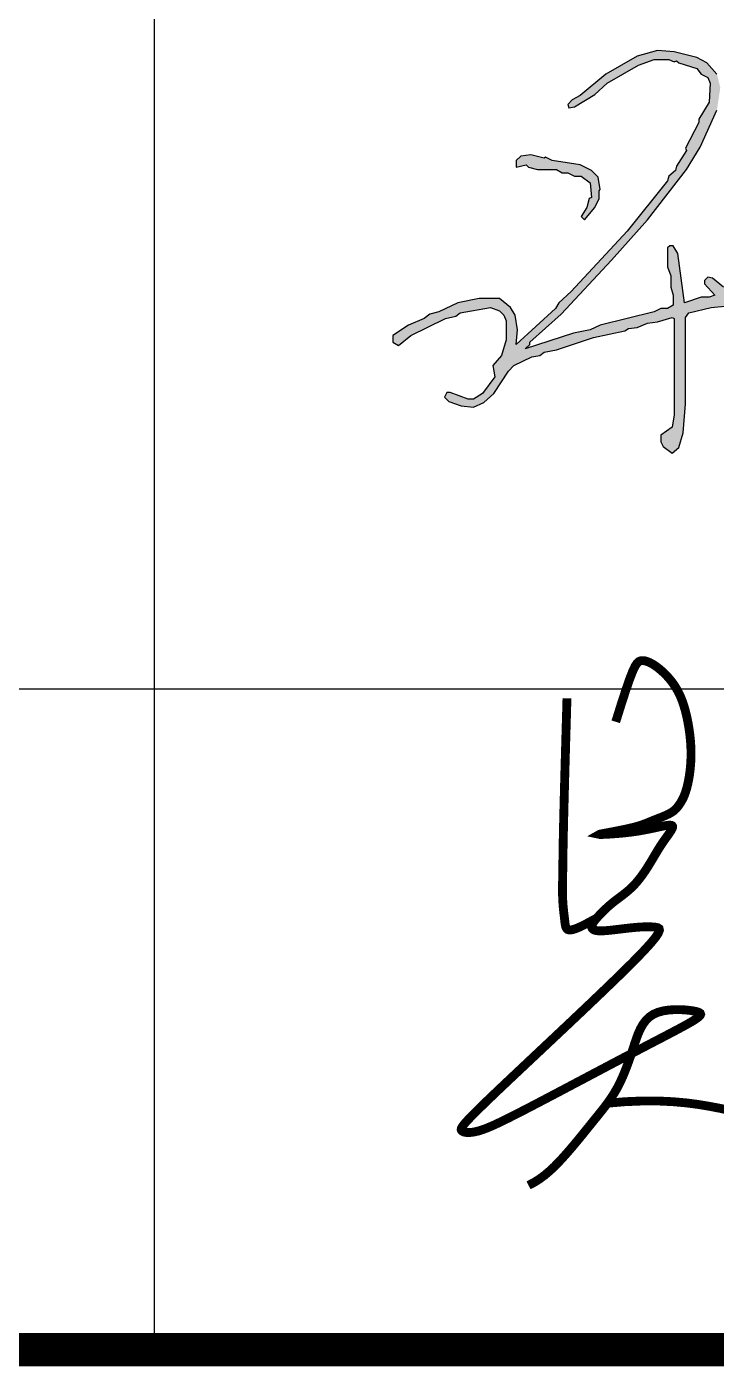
# Model space of a CAD drawing. Extents: x 185245 to 2166646, y -19957 to 815000.
# Drawn here: x 2047272 to 2048830, y 573139 to 576168 of the extents above; entities that cross this region are included whole.
import ezdxf

# ---------------------------------------------------------------- set-up
doc = ezdxf.new("R2010")
doc.units = 0
doc.header["$LTSCALE"] = 1000
doc.header["$MEASUREMENT"] = 0
doc.layers.add('0-签名', color=2, linetype='Continuous')
doc.layers.add('图框', color=4, linetype='Continuous')

msp = doc.modelspace()

# ---------------------------------------------------------------- hatches: boundary and pattern name
at = {"linetype": 'Continuous'}
h = msp.add_hatch(color=4, dxfattribs=at)
h.dxf.hatch_style = 1
h.paths.add_polyline_path([(2048565.852380671, 575797.064357104), (2048568.38738067, 575799.5993571039), (2048563.317380671, 575827.4843571044), (2048548.10738067, 575842.6943571039), (2048522.75738067, 575855.3693571042), (2048459.38238067, 575865.5093571038), (2048444.17238067, 575873.1143571036), (2048441.63738067, 575870.5793571044), (2048411.217380671, 575878.1843571041), (2048388.402380669, 575875.6493571035), (2048378.26238067, 575865.5093571038), (2048378.26238067, 575850.2993571043), (2048401.077380671, 575855.3693571042), (2048406.14738067, 575850.2993571043), (2048426.42738067, 575845.2293571045), (2048469.52238067, 575845.2293571045), (2048482.197380671, 575837.6243571041), (2048494.87238067, 575837.6243571041), (2048510.082380671, 575830.0193571043), (2048525.292380671, 575830.0193571043), (2048545.572380671, 575814.8093571041), (2048548.10738067, 575781.8543571045), (2048543.037380671, 575779.3193571039), (2048537.967380671, 575759.0393571039), (2048525.292380671, 575738.7593571038), (2048532.89738067, 575731.1543571041), (2048555.712380671, 575759.0393571039), (2048565.852380671, 575779.3193571039)], flags=17)
h.paths.add_polyline_path([(2048862.447380671, 575548.6343571038), (2048864.98238067, 575551.1693571045), (2048847.23738067, 575579.0543571042), (2048821.88738067, 575599.3343571043), (2048811.74738067, 575601.8693571042), (2048804.14238067, 575594.2643571037), (2048804.14238067, 575586.659357104), (2048826.957380671, 575561.3093571041), (2048814.282380669, 575556.2393571036), (2048796.537380671, 575556.2393571036), (2048758.51238067, 575543.564357104), (2048743.30238067, 575655.1043571045), (2048733.162380671, 575672.8493571039), (2048725.55738067, 575672.8493571039), (2048720.48738067, 575667.7793571041), (2048720.48738067, 575624.6843571041), (2048728.092380671, 575604.4043571041), (2048728.092380671, 575579.0543571042), (2048733.162380671, 575561.3093571041), (2048733.162380671, 575538.4943571042), (2048720.48738067, 575530.8893571037), (2048705.277380669, 575530.8893571037), (2048690.067380671, 575523.284357104), (2048568.38738067, 575492.8643571036), (2048545.572380671, 575482.7243571039), (2048507.54738067, 575475.1193571042), (2048398.542380671, 575439.629357104), (2048408.68238067, 575449.7693571043), (2048408.68238067, 575454.8393571035), (2048479.662380671, 575518.2143571035), (2048593.73738067, 575639.8943571043), (2048674.85738067, 575731.1543571041), (2048763.582380671, 575845.2293571045), (2048794.00238067, 575895.9293571042), (2048832.027380669, 575979.5843571043), (2048839.63238067, 576030.284357104), (2048832.027380669, 576060.7043571044), (2048809.212380671, 576086.0543571042), (2048786.39738067, 576098.7293571045), (2048735.697380671, 576111.4043571041), (2048697.67238067, 576113.939357104), (2048652.042380671, 576101.2643571037), (2048581.062380672, 576060.7043571044), (2048522.75738067, 576012.5393571039), (2048505.01238067, 576002.3993571035), (2048494.87238067, 575992.2593571038), (2048497.407380669, 575984.6543571041), (2048510.082380671, 575987.189357104), (2048555.712380671, 576015.0743571038), (2048583.597380671, 576040.4243571043), (2048654.577380671, 576080.9843571044), (2048690.067380671, 576093.659357104), (2048723.02238067, 576093.659357104), (2048735.697380671, 576088.5893571035), (2048740.76738067, 576091.1243571041), (2048745.837380671, 576086.0543571042), (2048786.39738067, 576073.379357104), (2048796.537380671, 576060.7043571044), (2048811.74738067, 576053.0993571039), (2048816.817380671, 576040.4243571043), (2048814.282380669, 575997.3293571044), (2048791.467380671, 575959.3043571042), (2048791.467380671, 575951.6993571038), (2048761.04738067, 575893.3943571043), (2048763.582380671, 575888.3243571038), (2048740.76738067, 575852.8343571043), (2048738.23238067, 575842.6943571039), (2048723.02238067, 575830.0193571043), (2048720.48738067, 575819.879357104), (2048629.227380671, 575705.8043571042), (2048502.477380671, 575568.9143571039), (2048474.592380671, 575543.564357104), (2048466.98738067, 575530.8893571037), (2048378.26238067, 575449.7693571043), (2048380.79738067, 575482.7243571039), (2048375.727380671, 575515.6793571042), (2048365.587380671, 575533.4243571043), (2048340.23738067, 575553.7043571044), (2048294.60738067, 575553.7043571044), (2048246.442380671, 575543.564357104), (2048203.347380671, 575523.284357104), (2048183.067380671, 575518.2143571035), (2048170.39238067, 575508.0743571038), (2048134.902380669, 575492.8643571036), (2048099.412380671, 575470.0493571043), (2048099.412380671, 575454.8393571035), (2048112.087380671, 575447.2343571044), (2048139.972380671, 575470.0493571043), (2048218.55738067, 575508.0743571038), (2048241.37238067, 575513.1443571043), (2048251.51238067, 575520.7493571041), (2048319.957380671, 575533.4243571043), (2048340.23738067, 575525.8193571039), (2048350.37738067, 575515.6793571042), (2048355.447380671, 575503.004357104), (2048355.447380671, 575459.909357104), (2048345.30738067, 575424.4193571045), (2048325.027380669, 575401.6043571045), (2048330.097380671, 575376.254357104), (2048302.212380671, 575338.2293571045), (2048281.93238067, 575325.5543571042), (2048269.25738067, 575325.5543571042), (2048228.697380671, 575340.7643571037), (2048221.092380671, 575340.7643571037), (2048216.02238067, 575330.6243571041), (2048226.162380671, 575320.4843571044), (2048254.04738067, 575310.344357104), (2048281.93238067, 575307.8093571041), (2048304.74738067, 575317.9493571038), (2048327.562380672, 575338.2293571045), (2048360.51738067, 575388.9293571042), (2048373.192380671, 575401.6043571045), (2048413.75238067, 575421.8843571038), (2048431.49738067, 575424.4193571045), (2048441.63738067, 575432.0243571035), (2048469.52238067, 575437.094357104), (2048553.17738067, 575464.9793571045), (2048624.157380669, 575480.189357104), (2048631.76238067, 575485.2593571038), (2048652.042380671, 575487.7943571045), (2048674.85738067, 575497.9343571041), (2048697.67238067, 575500.469357104), (2048730.62738067, 575510.6093571044), (2048735.697380671, 575508.0743571038), (2048735.697380671, 575290.064357104), (2048730.62738067, 575262.1793571042), (2048705.277380669, 575244.4343571041), (2048705.277380669, 575229.2243571039), (2048710.347380671, 575219.0843571043), (2048730.62738067, 575203.8743571041), (2048745.837380671, 575216.5493571043), (2048755.977380671, 575249.504357104), (2048761.04738067, 575315.4143571039), (2048761.04738067, 575510.6093571044), (2048768.652380669, 575520.7493571041), (2048819.352380671, 575533.4243571043), (2048849.77238067, 575535.9593571043)])
h.paths.add_polyline_path([(2049042.43238067, 575432.0243571035), (2049042.43238067, 575411.7443571042), (2049039.89738067, 575404.1393571037), (2049022.152380669, 575404.1393571037), (2048984.12738067, 575429.4893571036), (2048941.032380669, 575480.189357104), (2048941.032380669, 575490.3293571044), (2048999.337380671, 575548.6343571038), (2049019.61738067, 575563.844357104), (2049029.75738067, 575563.844357104), (2049034.827380671, 575475.1193571042)], flags=16)
h.paths.add_polyline_path([(2049308.60738067, 575634.8243571038), (2049303.537380671, 575627.219357104), (2049293.39738067, 575601.8693571042), (2049245.23238067, 575541.0293571041), (2049179.322380671, 575477.6543571041), (2049133.692380671, 575449.7693571043), (2049121.01738067, 575452.3043571042), (2049128.62238067, 575475.1193571042), (2049136.227380671, 575480.189357104), (2049138.76238067, 575492.8643571036), (2049181.85738067, 575551.1693571045), (2049227.48738067, 575594.2643571037), (2049270.582380671, 575624.6843571041), (2049301.00238067, 575639.8943571043)], flags=16)
h.paths.add_polyline_path([(2049430.287380671, 575566.379357104), (2049425.217380671, 575525.8193571039), (2049420.14738067, 575515.6793571042), (2049415.077380671, 575515.6793571042), (2049410.00738067, 575525.8193571039), (2049410.00738067, 575543.564357104), (2049417.61238067, 575561.3093571041), (2049425.217380671, 575568.9143571039)], flags=16)
h.paths.add_polyline_path([(2049678.717380671, 575639.8943571043), (2049678.717380671, 575614.5443571045), (2049673.64738067, 575604.4043571041), (2049673.64738067, 575576.5193571043), (2049666.042380671, 575561.3093571041), (2049655.902380669, 575558.7743571035), (2049638.157380669, 575581.5893571035), (2049635.62238067, 575601.8693571042), (2049640.692380671, 575617.0793571044), (2049668.577380671, 575642.4293571042)], flags=16)
h.paths.add_polyline_path([(2049853.63238067, 575632.2893571039), (2049853.63238067, 575617.0793571044), (2049851.097380671, 575612.0093571038), (2049833.352380671, 575612.0093571038), (2049782.652380669, 575601.8693571042), (2049772.51238067, 575604.4043571041), (2049769.977380671, 575609.4743571039), (2049813.072380671, 575650.034357104), (2049840.957380671, 575662.7093571043), (2049848.562380672, 575655.1043571045)], flags=16)
h.paths.add_polyline_path([(2049939.822380671, 575855.3693571042), (2049937.287380671, 575771.7143571035), (2049932.217380671, 575738.7593571038), (2049932.217380671, 575660.1743571043), (2049929.68238067, 575624.6843571041), (2049924.61238067, 575614.5443571045), (2049871.37738067, 575614.5443571045), (2049866.30738067, 575619.6143571036), (2049863.77238067, 575652.5693571039), (2049856.167380671, 575672.8493571039), (2049848.562380672, 575680.4543571044), (2049833.352380671, 575680.4543571044), (2049767.442380671, 575629.754357104), (2049724.347380671, 575589.1943571039), (2049701.532380669, 575579.0543571042), (2049691.39238067, 575584.1243571041), (2049698.99738067, 575650.034357104), (2049721.812380672, 575677.9193571045), (2049851.097380671, 575781.8543571045), (2049932.217380671, 575860.439357104), (2049937.287380671, 575860.439357104)], flags=16)
h.paths.add_polyline_path([(2049967.707380671, 576022.6793571042), (2049967.707380671, 575989.7243571039), (2049967.707380671, 575959.3043571042), (2049960.102380671, 575949.1643571039), (2049960.102380671, 576025.2143571035), (2049962.63738067, 576027.7493571041)], flags=16)
h.paths.add_polyline_path([(2050373.30738067, 575606.939357104), (2050375.842380671, 575609.4743571039), (2050370.77238067, 575617.0793571044), (2050358.097380671, 575622.1493571035), (2050259.23238067, 575619.6143571036), (2050246.55738067, 575624.6843571041), (2050147.692380671, 575624.6843571041), (2050122.342380671, 575619.6143571036), (2050107.13238067, 575624.6843571041), (2049957.567380671, 575622.1493571035), (2049949.962380671, 575627.219357104), (2049949.962380671, 575695.6643571039), (2049960.102380671, 575885.7893571039), (2049985.452380671, 575954.2343571044), (2049985.452380671, 576015.0743571038), (2049977.847380671, 576055.6343571038), (2049967.707380671, 576083.5193571043), (2049952.49738067, 576093.659357104), (2049944.89238067, 576083.5193571043), (2049944.89238067, 575911.1393571037), (2049934.75238067, 575885.7893571039), (2049866.30738067, 575814.8093571041), (2049833.352380671, 575791.9943571042), (2049818.14238067, 575774.2493571041), (2049805.467380671, 575769.1793571042), (2049775.04738067, 575738.7593571038), (2049769.977380671, 575738.7593571038), (2049752.23238067, 575721.0143571037), (2049731.952380671, 575710.8743571041), (2049719.277380669, 575698.1993571038), (2049709.13738067, 575700.7343571044), (2049716.74238067, 575756.504357104), (2049711.67238067, 575769.1793571042), (2049704.067380671, 575776.784357104), (2049696.462380671, 575776.784357104), (2049688.85738067, 575766.6443571043), (2049693.92738067, 575741.2943571045), (2049686.322380671, 575733.689357104), (2049635.62238067, 575713.409357104), (2049491.12738067, 575629.754357104), (2049465.777380669, 575622.1493571035), (2049455.63738067, 575624.6843571041), (2049458.17238067, 575677.9193571045), (2049463.24238067, 575688.0593571041), (2049475.917380671, 575695.6643571039), (2049478.452380671, 575705.8043571042), (2049458.17238067, 575738.7593571038), (2049437.89238067, 575759.0393571039), (2049425.217380671, 575759.0393571039), (2049420.14738067, 575753.969357104), (2049425.217380671, 575728.6193571042), (2049430.287380671, 575721.0143571037), (2049427.75238067, 575698.1993571038), (2049392.26238067, 575693.129357104), (2049339.027380669, 575677.9193571045), (2049323.817380671, 575677.9193571045), (2049298.467380671, 575690.594357104), (2049242.697380671, 575690.594357104), (2049217.347380671, 575685.5243571035), (2049194.532380669, 575675.3843571038), (2049191.99738067, 575677.9193571045), (2049184.39238067, 575672.8493571039), (2049171.717380671, 575672.8493571039), (2049156.50738067, 575662.7093571043), (2049113.412380671, 575647.4993571041), (2049070.317380671, 575622.1493571035), (2049057.64238067, 575609.4743571039), (2049050.037380671, 575609.4743571039), (2049042.43238067, 575667.7793571041), (2049044.967380671, 575680.4543571044), (2049062.712380671, 575693.129357104), (2049067.782380669, 575715.9443571039), (2049052.572380671, 575736.2243571039), (2049044.967380671, 575753.969357104), (2049037.36238067, 575761.5743571038), (2049027.222380671, 575764.1093571044), (2049014.54738067, 575748.8993571035), (2049014.54738067, 575710.8743571041), (2049006.942380671, 575703.2693571043), (2048951.17238067, 575690.594357104), (2048930.89238067, 575682.9893571036), (2048913.14738067, 575670.314357104), (2048897.937380672, 575667.7793571041), (2048882.727380671, 575652.5693571039), (2048870.05238067, 575647.4993571041), (2048854.842380671, 575624.6843571041), (2048862.447380671, 575614.5443571045), (2048875.12238067, 575617.0793571044), (2048905.542380671, 575644.9643571035), (2048941.032380669, 575665.2443571042), (2048986.662380671, 575672.8493571039), (2048996.80238067, 575677.9193571045), (2049014.54738067, 575677.9193571045), (2049024.687380672, 575614.5443571045), (2049024.687380672, 575591.7293571045), (2049012.01238067, 575579.0543571042), (2048986.662380671, 575563.844357104), (2048933.42738067, 575510.6093571044), (2048928.35738067, 575510.6093571044), (2048920.75238067, 575528.3543571045), (2048918.217380671, 575556.2393571036), (2048900.472380671, 575558.7743571035), (2048892.86738067, 575548.6343571038), (2048880.192380671, 575467.5143571037), (2048875.12238067, 575459.909357104), (2048875.12238067, 575444.6993571038), (2048864.98238067, 575424.4193571045), (2048864.98238067, 575406.6743571043), (2048870.05238067, 575401.6043571045), (2048880.192380671, 575401.6043571045), (2048887.79738067, 575409.2093571043), (2048910.61238067, 575452.3043571042), (2048925.822380671, 575467.5143571037), (2048953.707380671, 575432.0243571035), (2048984.12738067, 575401.6043571045), (2049019.61738067, 575373.719357104), (2049039.89738067, 575363.5793571044), (2049065.24738067, 575371.1843571041), (2049072.852380671, 575386.3943571043), (2049062.712380671, 575467.5143571037), (2049055.10738067, 575561.3093571041), (2049055.10738067, 575579.0543571042), (2049060.17738067, 575589.1943571039), (2049105.80738067, 575619.6143571036), (2049176.787380671, 575652.5693571039), (2049235.092380671, 575667.7793571041), (2049293.39738067, 575667.7793571041), (2049298.467380671, 575660.1743571043), (2049273.11738067, 575647.4993571041), (2049212.277380669, 575606.939357104), (2049148.902380669, 575541.0293571041), (2049108.342380671, 575482.7243571039), (2049098.202380671, 575459.909357104), (2049098.202380671, 575447.2343571044), (2049103.27238067, 575437.094357104), (2049113.412380671, 575429.4893571036), (2049131.157380669, 575429.4893571036), (2049161.577380671, 575442.1643571039), (2049214.812380672, 575485.2593571038), (2049278.187380672, 575548.6343571038), (2049306.072380671, 575584.1243571041), (2049313.67738067, 575604.4043571041), (2049321.282380669, 575612.0093571038), (2049331.42238067, 575644.9643571035), (2049341.562380672, 575655.1043571045), (2049364.37738067, 575667.7793571041), (2049422.68238067, 575680.4543571044), (2049430.287380671, 575680.4543571044), (2049437.89238067, 575672.8493571039), (2049435.35738067, 575604.4043571041), (2049430.287380671, 575596.7993571043), (2049404.937380672, 575581.5893571035), (2049389.727380671, 575558.7743571035), (2049387.192380671, 575515.6793571042), (2049402.402380669, 575480.189357104), (2049412.542380671, 575470.0493571043), (2049420.14738067, 575470.0493571043), (2049432.822380671, 575480.189357104), (2049442.962380671, 575503.004357104), (2049455.63738067, 575586.659357104), (2049496.197380671, 575614.5443571045), (2049536.75738067, 575632.2893571039), (2049633.087380671, 575693.129357104), (2049663.50738067, 575708.3393571035), (2049683.787380671, 575713.409357104), (2049688.85738067, 575708.3393571035), (2049683.787380671, 575675.3843571038), (2049643.227380671, 575644.9643571035), (2049615.342380671, 575601.8693571042), (2049615.342380671, 575581.5893571035), (2049635.62238067, 575548.6343571038), (2049635.62238067, 575535.9593571043), (2049622.947380671, 575515.6793571042), (2049628.01738067, 575505.5393571039), (2049643.227380671, 575505.5393571039), (2049673.64738067, 575518.2143571035), (2049709.13738067, 575556.2393571036), (2049731.952380671, 575573.9843571044), (2049757.30238067, 575579.0543571042), (2049772.51238067, 575586.659357104), (2049808.00238067, 575589.1943571039), (2049823.212380671, 575594.2643571037), (2049866.30738067, 575591.7293571045), (2049889.12238067, 575599.3343571043), (2049927.14738067, 575599.3343571043), (2049932.217380671, 575591.7293571045), (2049929.68238067, 575561.3093571041), (2049934.75238067, 575525.8193571039), (2049932.217380671, 575518.2143571035), (2049939.822380671, 575401.6043571045), (2049949.962380671, 575355.9743571039), (2049949.962380671, 575300.2043571044), (2049970.24238067, 575193.7343571044), (2049972.777380669, 575135.4293571042), (2049990.52238067, 575077.1243571041), (2050005.73238067, 575001.0743571038), (2050015.87238067, 574988.3993571035), (2050026.01238067, 574993.469357104), (2050008.26738067, 575094.8693571042), (2049985.452380671, 575183.594357104), (2049967.707380671, 575295.1343571038), (2049965.17238067, 575363.5793571044), (2049960.102380671, 575386.3943571043), (2049949.962380671, 575571.4493571038), (2049952.49738067, 575599.3343571043), (2049967.707380671, 575604.4043571041), (2049975.312380672, 575601.8693571042), (2050084.317380671, 575609.4743571039), (2050228.812380672, 575609.4743571039), (2050238.952380671, 575604.4043571041), (2050276.977380671, 575606.939357104), (2050289.652380669, 575596.7993571043), (2050360.63238067, 575596.7993571043)])

# ---------------------------------------------------------------- linework, layer by layer
at = {"color": 4, "linetype": 'Continuous', "elevation": 1.991429599002004e-08}
for points in [[(2048832.027380669, 576060.7043571044), (2048809.212380671, 576086.0543571042), (2048786.39738067, 576098.7293571045), (2048735.697380671, 576111.4043571041), (2048697.67238067, 576113.939357104), (2048652.042380671, 576101.2643571037), (2048581.062380672, 576060.7043571044), (2048522.75738067, 576012.5393571039), (2048505.01238067, 576002.3993571035), (2048494.87238067, 575992.2593571038), (2048497.407380669, 575984.6543571041), (2048510.082380671, 575987.189357104), (2048555.712380671, 576015.0743571038), (2048583.597380671, 576040.4243571043), (2048654.577380671, 576080.9843571044), (2048690.067380671, 576093.659357104), (2048723.02238067, 576093.659357104), (2048735.697380671, 576088.5893571035), (2048740.76738067, 576091.1243571041), (2048745.837380671, 576086.0543571042), (2048786.39738067, 576073.379357104), (2048796.537380671, 576060.7043571044), (2048811.74738067, 576053.0993571039), (2048816.817380671, 576040.4243571043), (2048814.282380669, 575997.3293571044), (2048791.467380671, 575959.3043571042), (2048791.467380671, 575951.6993571038), (2048761.04738067, 575893.3943571043), (2048763.582380671, 575888.3243571038), (2048740.76738067, 575852.8343571043), (2048738.23238067, 575842.6943571039), (2048723.02238067, 575830.0193571043), (2048720.48738067, 575819.879357104), (2048629.227380671, 575705.8043571042), (2048502.477380671, 575568.9143571039), (2048474.592380671, 575543.564357104), (2048466.98738067, 575530.8893571037), (2048378.26238067, 575449.7693571043), (2048380.79738067, 575482.7243571039), (2048375.727380671, 575515.6793571042), (2048365.587380671, 575533.4243571043), (2048340.23738067, 575553.7043571044), (2048294.60738067, 575553.7043571044), (2048246.442380671, 575543.564357104), (2048203.347380671, 575523.284357104), (2048183.067380671, 575518.2143571035), (2048170.39238067, 575508.0743571038), (2048134.902380669, 575492.8643571036), (2048099.412380671, 575470.0493571043), (2048099.412380671, 575454.8393571035), (2048112.087380671, 575447.2343571044), (2048139.972380671, 575470.0493571043), (2048218.55738067, 575508.0743571038), (2048241.37238067, 575513.1443571043), (2048251.51238067, 575520.7493571041), (2048319.957380671, 575533.4243571043), (2048340.23738067, 575525.8193571039), (2048350.37738067, 575515.6793571042), (2048355.447380671, 575503.004357104), (2048355.447380671, 575459.909357104), (2048345.30738067, 575424.4193571045), (2048325.027380669, 575401.6043571045), (2048330.097380671, 575376.254357104), (2048302.212380671, 575338.2293571045), (2048281.93238067, 575325.5543571042), (2048269.25738067, 575325.5543571042), (2048228.697380671, 575340.7643571037), (2048221.092380671, 575340.7643571037), (2048216.02238067, 575330.6243571041), (2048226.162380671, 575320.4843571044), (2048254.04738067, 575310.344357104), (2048281.93238067, 575307.8093571041), (2048304.74738067, 575317.9493571038), (2048327.562380672, 575338.2293571045), (2048360.51738067, 575388.9293571042), (2048373.192380671, 575401.6043571045), (2048413.75238067, 575421.8843571038), (2048431.49738067, 575424.4193571045), (2048441.63738067, 575432.0243571035), (2048469.52238067, 575437.094357104), (2048553.17738067, 575464.9793571045), (2048624.157380669, 575480.189357104), (2048631.76238067, 575485.2593571038), (2048652.042380671, 575487.7943571045), (2048674.85738067, 575497.9343571041), (2048697.67238067, 575500.469357104), (2048730.62738067, 575510.6093571044), (2048735.697380671, 575508.0743571038), (2048735.697380671, 575290.064357104), (2048730.62738067, 575262.1793571042), (2048705.277380669, 575244.4343571041), (2048705.277380669, 575229.2243571039), (2048710.347380671, 575219.0843571043), (2048730.62738067, 575203.8743571041), (2048745.837380671, 575216.5493571043), (2048755.977380671, 575249.504357104), (2048761.04738067, 575315.4143571039), (2048761.04738067, 575510.6093571044), (2048768.652380669, 575520.7493571041), (2048819.352380671, 575533.4243571043), (2048849.77238067, 575535.9593571043)], [(2048847.23738067, 575579.0543571042), (2048821.88738067, 575599.3343571043), (2048811.74738067, 575601.8693571042), (2048804.14238067, 575594.2643571037), (2048804.14238067, 575586.659357104), (2048826.957380671, 575561.3093571041), (2048814.282380669, 575556.2393571036), (2048796.537380671, 575556.2393571036), (2048758.51238067, 575543.564357104), (2048743.30238067, 575655.1043571045), (2048733.162380671, 575672.8493571039), (2048725.55738067, 575672.8493571039), (2048720.48738067, 575667.7793571041), (2048720.48738067, 575624.6843571041), (2048728.092380671, 575604.4043571041), (2048728.092380671, 575579.0543571042), (2048733.162380671, 575561.3093571041), (2048733.162380671, 575538.4943571042), (2048720.48738067, 575530.8893571037), (2048705.277380669, 575530.8893571037), (2048690.067380671, 575523.284357104), (2048568.38738067, 575492.8643571036), (2048545.572380671, 575482.7243571039), (2048507.54738067, 575475.1193571042), (2048398.542380671, 575439.629357104), (2048408.68238067, 575449.7693571043), (2048408.68238067, 575454.8393571035), (2048479.662380671, 575518.2143571035), (2048593.73738067, 575639.8943571043), (2048674.85738067, 575731.1543571041), (2048763.582380671, 575845.2293571045), (2048794.00238067, 575895.9293571042), (2048832.027380669, 575979.5843571043)], [(2048565.852380671, 575797.064357104), (2048568.38738067, 575799.5993571039), (2048563.317380671, 575827.4843571044), (2048548.10738067, 575842.6943571039), (2048522.75738067, 575855.3693571042), (2048459.38238067, 575865.5093571038), (2048444.17238067, 575873.1143571036), (2048441.63738067, 575870.5793571044), (2048411.217380671, 575878.1843571041), (2048388.402380669, 575875.6493571035), (2048378.26238067, 575865.5093571038), (2048378.26238067, 575850.2993571043), (2048401.077380671, 575855.3693571042), (2048406.14738067, 575850.2993571043), (2048426.42738067, 575845.2293571045), (2048469.52238067, 575845.2293571045), (2048482.197380671, 575837.6243571041), (2048494.87238067, 575837.6243571041), (2048510.082380671, 575830.0193571043), (2048525.292380671, 575830.0193571043), (2048545.572380671, 575814.8093571041), (2048548.10738067, 575781.8543571045), (2048543.037380671, 575779.3193571039), (2048537.967380671, 575759.0393571039), (2048525.292380671, 575738.7593571038), (2048532.89738067, 575731.1543571041), (2048555.712380671, 575759.0393571039), (2048565.852380671, 575779.3193571039), (2048565.852380671, 575797.064357104)]]:
    msp.add_lwpolyline(points, dxfattribs=at)
at = {"layer": '0-签名', "color": 4, "const_width": 19.99999800071237}
for points in [[(2048603.255726551, 574596.1904486151), (2048616.019871439, 574636.9176676921), (2048626.339811802, 574668.6678948473), (2048634.622915936, 574692.5733250976), (2048641.276552132, 574709.7661534597), (2048646.708088687, 574721.3785749506), (2048651.324893894, 574728.542784587), (2048655.534336048, 574732.3909773855), (2048659.743783442, 574734.0553483636), (2048664.283279634, 574734.493292571), (2048669.173569238, 574733.9630051916), (2048674.358072127, 574732.5478814422), (2048679.780208183, 574730.33131654), (2048685.383397278, 574727.3967057025), (2048691.111059292, 574723.8274441466), (2048696.9066141, 574719.7069270891), (2048702.713481577, 574715.1185497476), (2048708.477439371, 574710.1327503922), (2048714.153696191, 574704.7681395091), (2048719.699818518, 574699.030370637), (2048725.073372832, 574692.9250973142), (2048730.231925611, 574686.4579730814), (2048735.133043335, 574679.634651476), (2048739.734292485, 574672.4607860381), (2048743.993239538, 574664.9420303063), (2048747.878295168, 574657.0906342412), (2048751.401246812, 574648.9452334896), (2048754.584726101, 574640.5510601199), (2048757.451364662, 574631.9533461987), (2048760.02379413, 574623.1973237954), (2048762.324646133, 574614.3282249778), (2048764.376552299, 574605.3912818136), (2048766.202144261, 574596.4317263708), (2048767.820281709, 574587.4910211437), (2048769.234736582, 574578.5955503323), (2048770.445508881, 574569.7679285614), (2048771.452598604, 574561.0307704572), (2048772.256005752, 574552.4066906456), (2048772.855730326, 574543.9183037517), (2048773.251772325, 574535.5882244018), (2048773.444131748, 574527.4390672207), (2048773.435637638, 574519.492033646), (2048773.240435199, 574511.7626723568), (2048772.875498679, 574504.265118844), (2048772.357802324, 574497.0135085981), (2048771.704320379, 574490.0219771103), (2048770.932027093, 574483.3046598712), (2048770.057896712, 574476.8756923712), (2048769.098903483, 574470.7492101012), (2048768.070135332, 574464.9360503019), (2048766.979134915, 574459.4338572149), (2048765.831558567, 574454.2369768316), (2048764.633062623, 574449.3397551434), (2048763.389303419, 574444.7365381421), (2048762.10593729, 574440.4216718187), (2048760.788620571, 574436.389502165), (2048759.443009599, 574432.6343751728), (2048758.072875089, 574429.1459251589), (2048756.674445277, 574425.8949397469), (2048755.242062779, 574422.8474948854), (2048753.770070212, 574419.9696665235), (2048752.252810193, 574417.2275306103), (2048750.684625338, 574414.5871630942), (2048749.059858263, 574412.0146399251), (2048747.372851586, 574409.4760370514), (2048745.610404219, 574406.9444980106), (2048743.729140272, 574404.4214366969), (2048741.678140146, 574401.9153345916), (2048739.406484247, 574399.4346731774), (2048736.863252978, 574396.9879339369), (2048733.997526744, 574394.5835983512), (2048730.75838595, 574392.2301479038), (2048727.094910999, 574389.9360640758), (2048722.980227749, 574387.7074724347), (2048718.483643862, 574385.5410748875), (2048713.698512456, 574383.4312174248), (2048708.718186646, 574381.3722460391), (2048703.636019549, 574379.3585067214), (2048698.54536428, 574377.3843454632), (2048693.539573956, 574375.4441082559), (2048688.712001694, 574373.5321410912), (2048684.116395954, 574371.6427900387), (2048679.648086583, 574369.7704014814), (2048675.162798773, 574367.9093218797), (2048670.516257717, 574366.0538976952), (2048665.564188606, 574364.1984753881), (2048660.162316632, 574362.3374014198), (2048654.166366989, 574360.4650222512), (2048647.432064865, 574358.5756843433), (2048639.880200957, 574356.6693878525), (2048631.691827952, 574354.7687477173), (2048623.113064046, 574352.902032572), (2048614.390027427, 574351.0975110508), (2048605.768836287, 574349.3834517881), (2048597.49560882, 574347.7881234178), (2048589.816463214, 574346.3397945742), (2048582.977517663, 574345.0667338911), (2048577.197543542, 574343.9910851407), (2048572.585924969, 574343.1104926415), (2048569.224699243, 574342.4164758509), (2048567.195903666, 574341.9005542254), (2048566.581575539, 574341.5542472213), (2048567.463752163, 574341.3690742961), (2048569.924470839, 574341.3365549062), (2048574.045768868, 574341.4482085082), (2048579.852162453, 574341.6983815625), (2048587.138083397, 574342.0927285478), (2048595.640442409, 574342.6397309459), (2048605.096150192, 574343.3478702393), (2048615.242117454, 574344.2256279101), (2048625.815254901, 574345.2814854403), (2048636.552473237, 574346.5239243122), (2048647.190683169, 574347.961426008), (2048657.499799079, 574349.5897504907), (2048667.381750045, 574351.3537716473), (2048676.771468821, 574353.1856418448), (2048685.603888159, 574355.0175134507), (2048693.813940812, 574356.7815388325), (2048701.336559535, 574358.409870357), (2048708.106677081, 574359.834660392), (2048714.059226201, 574360.9880613051), (2048719.142341959, 574361.8083507175), (2048723.356968652, 574362.2583072676), (2048726.717252877, 574362.3068348471), (2048729.237341241, 574361.9228373483), (2048730.931380346, 574361.0752186631), (2048731.813516795, 574359.732882684), (2048731.89789719, 574357.8647333028), (2048731.198668135, 574355.4396744116), (2048729.745534911, 574352.4407446109), (2048727.63043751, 574348.9075213347), (2048724.960874605, 574344.8937167242), (2048721.844344864, 574340.453042922), (2048718.388346959, 574335.6392120693), (2048714.700379563, 574330.5059363085), (2048710.887941345, 574325.1069277814), (2048707.058530977, 574319.49589863), (2048703.297487121, 574313.7213782329), (2048699.601508417, 574307.8111649178), (2048695.945133493, 574301.7878742495), (2048692.30290098, 574295.6741217921), (2048688.649349508, 574289.4925231105), (2048684.959017707, 574283.2656937693), (2048681.206444206, 574277.0162493329), (2048677.366167637, 574270.7668053659), (2048673.416970365, 574264.5423331916), (2048669.354609702, 574258.3772271677), (2048665.179086695, 574252.3082374106), (2048660.890402396, 574246.3721140367), (2048656.488557848, 574240.6056071623), (2048651.973554102, 574235.045466904), (2048647.345392206, 574229.7284433779), (2048642.604073207, 574224.6912867005), (2048637.757613305, 574219.9603816188), (2048632.846089299, 574215.520651403), (2048627.917593143, 574211.3466539535), (2048623.020216789, 574207.4129471713), (2048618.202052188, 574203.6940889566), (2048613.511191293, 574200.16463721), (2048608.995726055, 574196.7991498319), (2048604.703748426, 574193.5721847235), (2048600.669677126, 574190.4587707964), (2048596.873237943, 574187.4358210051), (2048593.28048343, 574184.4807193159), (2048589.857466144, 574181.5708496948), (2048586.570238638, 574178.6835961076), (2048583.384853467, 574175.7963425205), (2048580.267363188, 574172.8864728994), (2048577.183820352, 574169.9313712098), (2048574.111593332, 574166.9169023532), (2048571.073313757, 574163.8628549674), (2048568.102929072, 574160.7974986256), (2048565.234386724, 574157.7491029014), (2048562.501634156, 574154.7459373671), (2048559.938618815, 574151.8162715961), (2048557.579288143, 574148.9883751614), (2048555.457589589, 574146.2905176366), (2048553.604170106, 574143.745314742), (2048552.036474691, 574141.3527667912), (2048550.768647851, 574139.1072202445), (2048549.814834094, 574137.0030215635), (2048549.189177923, 574135.0345172085), (2048548.90582385, 574133.1960536411), (2048548.978916378, 574131.4819773217), (2048549.422600015, 574129.8866347115), (2048550.259977492, 574128.409554878), (2048551.549984426, 574127.0709973138), (2048553.36051466, 574125.8964041182), (2048555.759462038, 574124.9112173913), (2048558.814720402, 574124.1408792316), (2048562.594183592, 574123.6108317391), (2048567.165745452, 574123.3465170127), (2048572.597299824, 574123.3733771525), (2048578.920907659, 574123.7031907941), (2048586.02529835, 574124.2930827244), (2048593.763368397, 574125.0865142664), (2048601.988014298, 574126.0269467434), (2048610.552132555, 574127.0578414788), (2048619.308619667, 574128.1226597958), (2048628.110372137, 574129.1648630175), (2048636.810286463, 574130.1279124672), (2048645.277760896, 574130.9618655773), (2048653.448200685, 574131.6431642132), (2048661.273512832, 574132.1548463495), (2048668.705604336, 574132.4799499605), (2048675.696382197, 574132.6015130214), (2048682.197753414, 574132.5025735057), (2048688.161624988, 574132.1661693888), (2048693.539903918, 574131.5753386444), (2048698.149598094, 574130.587702504), (2048701.268118959, 574128.5592152249), (2048702.037978843, 574124.720414321), (2048699.60169008, 574118.3018373055), (2048693.101764998, 574108.5340216929), (2048681.680715933, 574094.6475049971), (2048664.481055215, 574075.8728247308), (2048640.645295175, 574051.440518409), (2048609.759308459, 574020.9733933883), (2048573.182408965, 573985.6633363962), (2048532.71727091, 573947.094504004), (2048490.166568504, 573906.8510527826), (2048447.332975963, 573866.517139303), (2048406.019167499, 573827.6769201359), (2048368.027817326, 573791.9145518524), (2048335.161599656, 573760.8141910236), (2048308.796801588, 573735.5729070617), (2048288.604161761, 573715.8394207474), (2048273.828031697, 573700.8753657016), (2048263.71276292, 573689.9423755464), (2048257.502706953, 573682.3020839038), (2048254.442215318, 573677.216124395), (2048253.775639539, 573673.9461306421), (2048254.747331139, 573671.7537362666), (2048256.722396944, 573670.0302322182), (2048259.548964994, 573668.6855387593), (2048263.195918631, 573667.7592334794), (2048267.632141197, 573667.2908939688), (2048272.826516037, 573667.3200978179), (2048278.747926492, 573667.8864226165), (2048285.365255904, 573669.0294459547), (2048292.647387618, 573670.7887454221), (2048300.624969636, 573673.2227449141), (2048309.575708605, 573676.4652535383), (2048319.839075832, 573680.6689267084), (2048331.754542626, 573685.9864198369), (2048345.661580293, 573692.5703883374), (2048361.899660141, 573700.5734876221), (2048380.80825348, 573710.1483731043), (2048402.726831614, 573721.4477001969), (2048427.8171147, 573734.5308348938), (2048455.529818274, 573749.0839855128), (2048485.137906722, 573764.7000709531), (2048515.914344429, 573780.9720101127), (2048547.132095779, 573797.4927218915), (2048578.064125156, 573813.8551251875), (2048607.983396946, 573829.6521388997), (2048636.162875534, 573844.476681927), (2048662.003770333, 573858.0003566331), (2048685.420270884, 573870.2094992432), (2048706.454811753, 573881.1691294455), (2048725.14982751, 573890.9442669302), (2048741.547752723, 573899.5999313868), (2048755.69102196, 573907.2011425043), (2048767.62206979, 573913.8129199729), (2048777.383330781, 573919.5002834818), (2048785.011581245, 573924.3334354828), (2048790.520964467, 573928.4033094802), (2048793.919965472, 573931.806021741), (2048795.21706929, 573934.6376885314), (2048794.420760945, 573936.9944261189), (2048791.539525466, 573938.9723507696), (2048786.581847881, 573940.6675787512), (2048779.556213216, 573942.1762263296), (2048770.546073642, 573943.5468228058), (2048759.934749904, 573944.6375496169), (2048748.180529895, 573945.2590012329), (2048735.741701501, 573945.221772125), (2048723.076552615, 573944.3364567638), (2048710.643371126, 573942.4136496197), (2048698.900444922, 573939.2639451637), (2048688.306061894, 573934.6979378662), (2048679.206295727, 573928.5902997875), (2048671.498363283, 573921.0720133455), (2048664.967267222, 573912.3381385474), (2048659.3980102, 573902.5837354002), (2048654.575594875, 573892.0038639114), (2048650.285023907, 573880.7935840888), (2048646.311299953, 573869.1479559384), (2048642.43942567, 573857.2620394687), (2048638.485992871, 573845.3096923893), (2048634.393949985, 573833.3799632215), (2048630.137834592, 573821.5406981901), (2048625.692184275, 573809.8597435186), (2048621.031536616, 573798.4049454323), (2048616.130429199, 573787.2441501546), (2048610.963399602, 573776.4452039098), (2048605.50498541, 573766.0759529229), (2048599.740097471, 573756.180214429), (2048593.695139702, 573746.7056897102), (2048587.406889291, 573737.57605106), (2048580.91212342, 573728.7149707726), (2048574.247619275, 573720.0461211402), (2048567.450154041, 573711.4931744578), (2048560.556504904, 573702.9798030182), (2048553.603449047, 573694.4296791148), (2048546.612911538, 573685.7761339335), (2048539.547408984, 573676.9911342278), (2048532.354605868, 573668.0563056442), (2048524.982166677, 573658.9532738281), (2048517.377755897, 573649.6636644265), (2048509.489038015, 573640.1691030842), (2048501.263677516, 573630.4512154479), (2048492.64933889, 573620.4916271629), (2048483.598872554, 573610.3073003341), (2048474.085872671, 573600.0565428952), (2048464.089119335, 573589.932999239), (2048453.587392644, 573580.1303137591), (2048442.559472692, 573570.8421308474), (2048430.984139575, 573562.2620948964), (2048418.840173388, 573554.5838502994), (2048406.106354228, 573548.0010414484)], [(2048493.045619843, 574649.3733858345), (2048490.122987892, 574548.3257681956), (2048487.921391458, 574468.767858807), (2048486.33201028, 574407.7251903118), (2048485.246024093, 574362.2232953536), (2048484.55461263, 574329.287706575), (2048484.148955631, 574305.9439566197), (2048483.920232827, 574289.21757813), (2048483.759623958, 574276.1341037498), (2048483.580498983, 574264.2102840084), (2048483.384988766, 574252.9277409819), (2048483.197414398, 574242.2593146333), (2048483.042096967, 574232.1778449257), (2048482.943357564, 574222.6561718206), (2048482.925517277, 574213.6671352818), (2048483.012897196, 574205.1835752714), (2048483.229818412, 574197.1783317527), (2048483.591457237, 574189.6250261202), (2048484.076410884, 574182.500405497), (2048484.654131785, 574175.7819984386), (2048485.294072376, 574169.447333501), (2048485.965685092, 574163.4739392385), (2048486.638422366, 574157.8393442067), (2048487.281736637, 574152.5210769617), (2048487.865080335, 574147.4966660581), (2048488.386099714, 574142.7634047486), (2048488.955216284, 574138.3976450724), (2048489.711045376, 574134.4955037656), (2048490.792202315, 574131.1530975645), (2048492.337302433, 574128.4665432058), (2048494.484961055, 574126.5319574251), (2048497.373793512, 574125.4454569588), (2048501.142415131, 574125.3031585433), (2048505.863433541, 574126.1517072014), (2048511.34542558, 574127.8398610998), (2048517.330960385, 574130.1669066926), (2048523.562607092, 574132.932130433), (2048529.782934841, 574135.9348187752), (2048535.734512767, 574138.9742581728), (2048541.15991001, 574141.8497350794), (2048545.801695705, 574144.3605359483), (2048549.46703252, 574146.3511784411), (2048552.221457227, 574147.8471050481), (2048554.195100127, 574148.9189894673), (2048555.518091521, 574149.6375053969), (2048556.320561712, 574150.0733265342), (2048556.732640998, 574150.2971265777), (2048556.884459683, 574150.3795792251), (2048556.906148066, 574150.391358175), (2048556.906148066, 574150.391358175), (2048556.906148066, 574150.391358175), (2048556.906148066, 574150.391358175), (2048556.906148066, 574150.391358175), (2048556.906148066, 574150.391358175), (2048556.906148066, 574150.391358175), (2048556.906148067, 574150.391358175), (2048556.906148067, 574150.391358175)], [(2048579.916200338, 573733.268227132), (2048623.975102268, 573737.016639207), (2048664.043819018, 573738.6904773084), (2048700.465188762, 573738.5875638926), (2048733.582049674, 573737.005721417), (2048763.737239929, 573734.2427723382), (2048791.2735977, 573730.5965391131), (2048816.53396116, 573726.3648441982), (2048839.861168485, 573721.8455100516), (2048861.587251386, 573717.2883946496)]]:
    msp.add_lwpolyline(points, dxfattribs=at)
at = {"layer": '图框', "color": 0}
msp.add_line((2041584.189080875, 574670.3681801928, 1.991429599002004e-08), (2050598.042825174, 574670.3681801928, 1.991429599002004e-08), dxfattribs=at)
at = {"layer": '图框', "color": 0, "elevation": 1.991429599002004e-08}
msp.add_lwpolyline([(2047560.193845864, 573176.3690302407), (2047560.193845864, 581841.5690302474)], dxfattribs=at)
at = {"layer": '图框', "color": 0, "const_width": 75, "elevation": 1.991429599002004e-08}
msp.add_lwpolyline([(2041584.189080875, 573176.3681801928), (2050598.042825174, 573176.3681801928)], dxfattribs=at)

doc.saveas('drawing.dxf')
